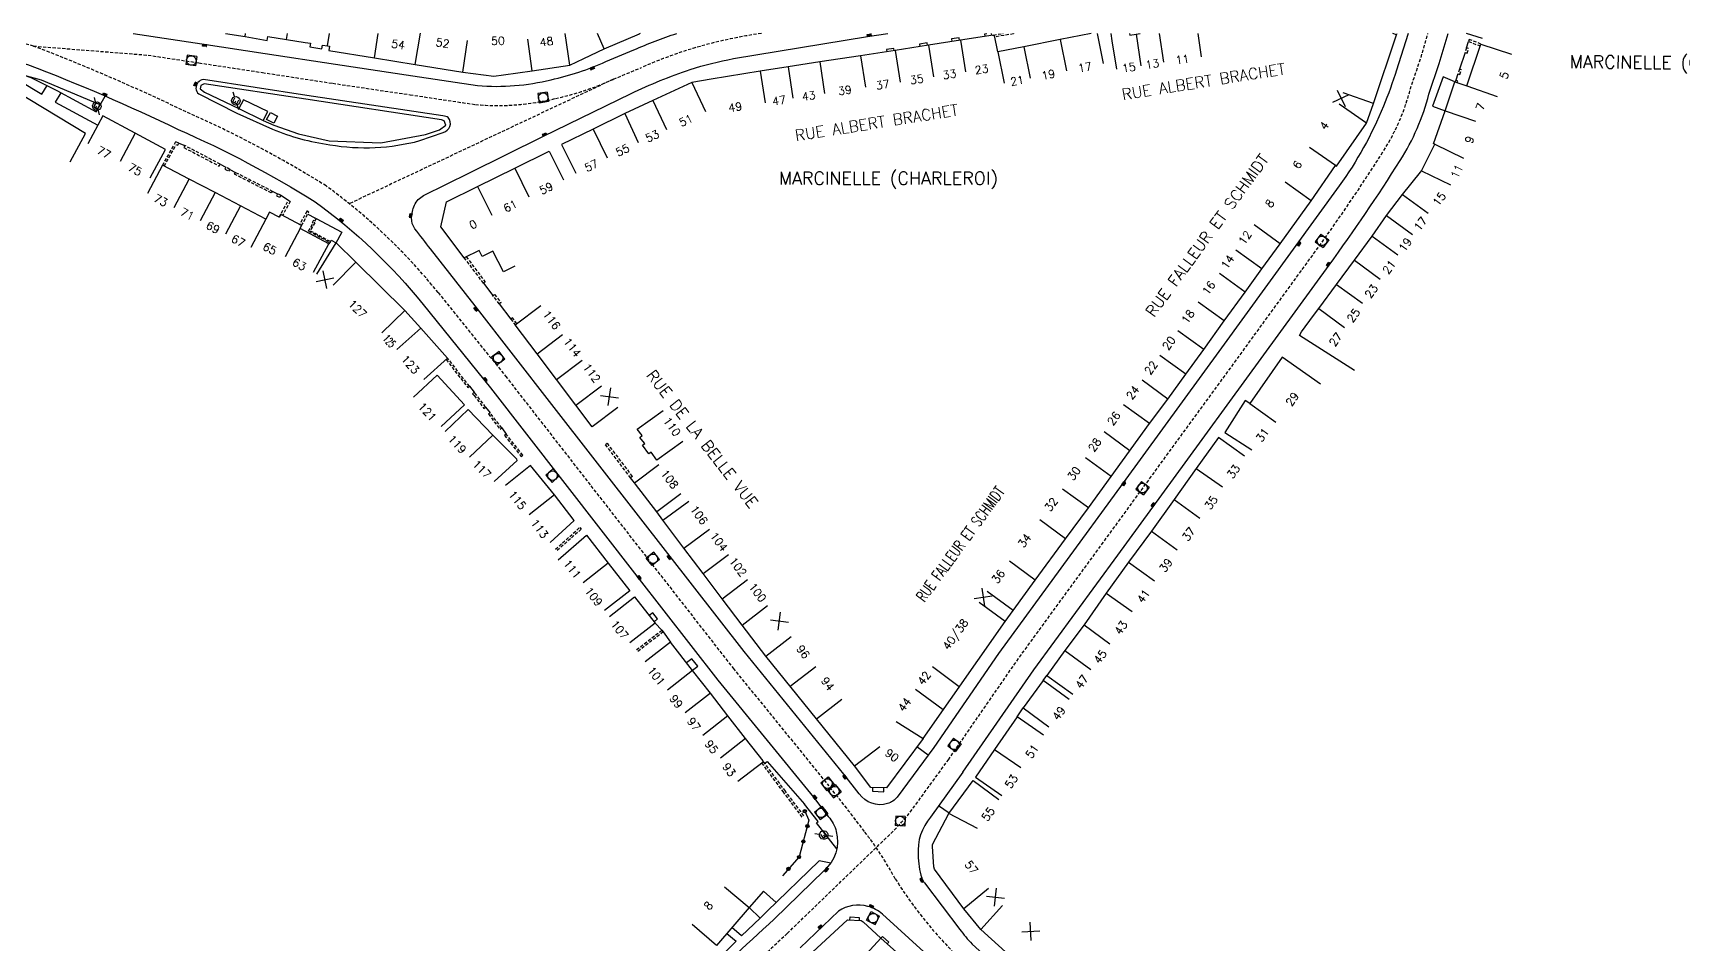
# Model space of a CAD drawing. Extents: x 154000 to 155000, y 119999 to 121001.
# Drawn here: x 154338.1 to 154595.8, y 120857.7 to 121000.1 of the extents above; entities that cross this region are included whole.
import ezdxf
from ezdxf.enums import TextEntityAlignment as Align

# ---------------------------------------------------------------- set-up
doc = ezdxf.new("R2010")
doc.units = 0
doc.header["$MEASUREMENT"] = 0
doc.linetypes.add('DASHED', pattern=[0.75, 0.5, -0.25])
doc.layers.get('0').update_dxf_attribs({"linetype": 'CONTINUOUS'})
for name, color, linetype in [('W0001', 6, 'DASHED'), ('W0008', 7, 'CONTINUOUS'), ('W0100', 7, 'CONTINUOUS'), ('W0112', 1, 'DASHED'), ('W0322', 7, 'CONTINUOUS'), ('W0334', 7, 'CONTINUOUS'), ('W0400', 7, 'CONTINUOUS'), ('W0420', 7, 'CONTINUOUS'), ('W0471', 7, 'CONTINUOUS'), ('W0980', 7, 'CONTINUOUS'), ('W0989', 7, 'CONTINUOUS'), ('W0991', 7, 'CONTINUOUS'), ('W1102', 7, 'CONTINUOUS')]:
    doc.layers.add(name, color=color, linetype=linetype)
doc.styles.get("Standard").update_dxf_attribs({"font": 'romans.shx'})

# ---------------------------------------------------------------- blocks, each defined once
blk = doc.blocks.new('t991o')
at = {"color": 0, "linetype": 'Continuous'}
for p, q in [((-1, 1), (1, -1)), ((-1, -1), (1, 1))]:
    blk.add_line(p, q, dxfattribs=at)
blk = doc.blocks.new('T400')
for p, q in [((-0.15, 0.3), (0.15, 0.3)), ((-0.15, -0.25), (-0.15, 0.3)), ((-0.15, 0.15), (0.15, 0.15)), ((-0.15, 0), (0.15, 0)), ((0.15, 0.3), (0.15, -0.25)), ((-0.15, -0.15), (0.15, -0.15)), ((-0.15, -0.25), (-0.15, -0.3)), ((-0.15, -0.3), (0.15, -0.3)), ((0.15, -0.3), (0.15, -0.25))]:
    blk.add_line(p, q)
blk = doc.blocks.new('T471')
for p, q in [((-0.333334, 0.333334), (-0.333334, -0.333334)), ((-0.333334, 0.333334), (0.333334, 0.333334)), ((-0.333334, 0), (0, 0)), ((0.500001, 0.500001), (1.000002, 1.000002)), ((-0.500001, -0.500001), (-1.000002, -1.000002)), ((-0.333334, -0.333334), (0.333334, -0.333334))]:
    blk.add_line(p, q)
blk.add_ellipse((0, 0), major_axis=(0.471405, 0.471405), ratio=1, start_param=5.4977871438, end_param=11.780972451)
blk = doc.blocks.new('T420')
for p, q in [((0.75, 0.75), (-0.75, 0.75)), ((-0.75, 0.75), (-0.75, -0.75)), ((0.75, 0.75), (0.75, -0.75)), ((0.75, -0.75), (-0.75, -0.75))]:
    blk.add_line(p, q)
blk.add_ellipse((0, 0), major_axis=(-0.53, 0.53), ratio=1, start_param=3.926991, end_param=10.210176)
blk = doc.blocks.new('t322o')
at = {"color": 0, "linetype": 'Continuous'}
for radius in [0.25, 0.15]:
    blk.add_circle((0, 0), radius, dxfattribs=at)

msp = doc.modelspace()

# ---------------------------------------------------------------- linework, layer by layer
at = {"layer": 'W0001'}
for points in [[(154329.21, 121000, -0.023913), (154338.19, 120998.03, -0.02068), (154362.04, 120987.74, -0.035646), (154383.89, 120976.18, -0.065884), (154401.39, 120959.51), (154411.91, 120946.45), (154434.79, 120917.04), (154447.46, 120900.79), (154462.38, 120882.44)], [(154338.19, 120998.03), (154356.1, 120996.61), (154364.04, 120995.4), (154373.95, 120993.89), (154384.93, 120992.21), (154397, 120990.42), (154407.21, 120988.89, 0.083941), (154419.72, 120989.84, 0.05261), (154428.77, 120992.85), (154433.13, 120994.67, -0.069253), (154451.87, 121000, -0.069253)], [(154462.38, 120882.44, -0.009682), (154467.96, 120875.3, -0.039868), (154472.79, 120867.86, 0.058769), (154482.74, 120855.53), (154491.23, 120847.78), (154505.38, 120834.94), (154514.6, 120826.87), (154523.87, 120818.65), (154539.21, 120805.09), (154546.54, 120798.55), (154555.11, 120790.85), (154570.74, 120775.61), (154584.84, 120761.84), (154600.86, 120746.39), (154610.91, 120736.76), (154633.9, 120715.48, 0.012006), (154665.33, 120686.89, 0.012006)], [(154455.91, 120859.33, 0.013572), (154443.17, 120846.72, 0.061944), (154431.57, 120831.13), (154419.77, 120810.97), (154409.88, 120793.82), (154396.17, 120769.9), (154383.69, 120747.71), (154371.95, 120726.77), (154359.05, 120703.71), (154345.78, 120681.44), (154334.81, 120663.11), (154324.69, 120646.21), (154319.7, 120637.93), (154311.95, 120625.3)]]:
    msp.add_lwpolyline(points, format="xyb", dxfattribs=at)
at = {"layer": 'W0001', "flags": 128}
for points in [[(154481.08, 120886.49), (154492.02, 120902.3), (154492.02, 120902.3), (154505.12, 120920.25), (154515.62, 120934.67), (154525.25, 120947.86), (154538.12, 120965.56, 0.016192), (154549.1, 120981.73, 0.079548), (154553.24, 120991.38), (154554.88, 120996.22), (154555.98, 121000)], [(154455.91, 120859.33), (154471.94, 120874.82, 0.043392), (154475.87, 120879.33), (154481.08, 120886.49)]]:
    msp.add_lwpolyline(points, format="xyb", dxfattribs=at)
msp.add_lwpolyline([(154428.77, 120992.85), (154387.53, 120973.39)], dxfattribs=at)
at = {"layer": 'W0008'}
for points in [[(154205.01, 121000, 0.007309), (154212.47, 120998.11, 0.064803), (154228.06, 120996.52), (154239.67, 120996.8, -0.001263), (154283.13, 120998.4, -0.032304), (154316.37, 120998.3, -0.056822), (154337.26, 120995.17, -0.020596), (154360.78, 120985.01, -0.035561), (154382.21, 120973.69, -0.065582), (154399.06, 120957.63), (154409.55, 120944.59), (154432.42, 120915.19), (154445.09, 120898.94), (154460, 120880.62)], [(154353.78, 121000), (154364.5, 120998.37), (154374.4, 120996.85), (154385.38, 120995.18), (154397.44, 120993.39), (154407.56, 120991.87, 0.083644), (154419.04, 120992.77, 0.053107), (154427.57, 120995.6), (154431.95, 120997.43, -0.024383), (154438.65, 121000, -0.024383)], [(154402.14, 120987.12), (154380.89, 120990.31), (154364.73, 120992.78, 0.398237), (154363.57, 120991.41, 0.247403), (154364.02, 120990.58), (154369.94, 120987.55), (154375.51, 120985.03, 0.062036), (154384.47, 120982.6, 0.106162), (154398.56, 120983.25), (154402.19, 120984.53, 0.55136), (154402.98, 120986.85, 0.120122), (154402.14, 120987.12)], [(154478.8, 120888.42), (154473.1, 120880.63, -0.136305), (154471.59, 120879.65, -0.331195), (154467.15, 120881.18), (154464.75, 120884.25)], [(154483.36, 120884.56), (154478.28, 120877.54, 0.191702), (154476.35, 120871.62, 0.069583), (154476.92, 120868.01, 0.105579), (154477.34, 120867.26), (154482.86, 120859.98, 0.04077), (154484.81, 120857.69), (154493.25, 120850), (154507.37, 120837.18), (154516.58, 120829.12), (154525.85, 120820.89), (154541.2, 120807.33), (154548.54, 120800.78), (154557.15, 120793.04), (154572.83, 120777.75), (154586.93, 120763.99), (154589.06, 120762.33, 0.134993), (154593.02, 120761.22, 0.20432), (154598.47, 120763.51)], [(154460, 120880.62), (154462.33, 120877.62, -0.118517), (154463.58, 120875.27, -0.286493), (154461.67, 120869.18), (154453.89, 120861.55)], [(154478.54, 120755.35), (154498.28, 120776.37), (154501.91, 120779.76, -0.037152), (154511.09, 120785.53, 0.077169), (154517.42, 120790.85), (154523.83, 120798.13, 0.130059), (154526.71, 120803.12, 0.133512), (154526.41, 120811.4), (154525.94, 120811.26, 0.119937), (154523.87, 120814.61), (154515.46, 120822.03), (154503.3, 120832.79), (154491.78, 120843.27), (154481.38, 120852.73), (154470.78, 120862.38, 0.106035), (154468.52, 120863.58, 0.226238), (154463.91, 120862.8), (154457.93, 120857.11)], [(154453.89, 120861.55, 0.032612), (154440.82, 120848.6, 0.049951), (154427.5, 120830.15), (154417.38, 120812.77), (154407.21, 120795.17), (154392.79, 120770.01), (154380.91, 120748.8), (154369.22, 120727.98), (154356.87, 120705.91), (154343.15, 120682.92), (154332.06, 120664.33, -0.011726), (154309.84, 120628.15)]]:
    msp.add_lwpolyline(points, format="xyb", dxfattribs=at)
at = {"layer": 'W0008', "flags": 128}
for points in [[(154464.75, 120884.25), (154449.18, 120903.41), (154433.05, 120924.12), (154419.14, 120942.02), (154407.16, 120957.42), (154400.21, 120966.32, -0.002665), (154397.77, 120969.47, -0.175697), (154397.24, 120971.17, -0.091449), (154397.69, 120973.14, -0.174205), (154399.13, 120974.67), (154406.28, 120978.21), (154417.72, 120983.88), (154431.52, 120990.6, -0.033639), (154440.75, 120994.35, -0.035488), (154447.51, 120996.06), (154468.43, 120999.5), (154471.6, 121000)], [(154552.89, 121000), (154552.85, 120999.86), (154551.07, 120994.28, -0.020592), (154549.02, 120988.61, -0.058241), (154542.12, 120976.17), (154523.72, 120950.86), (154508.37, 120929.78), (154488.92, 120903.11), (154478.8, 120888.42)], [(154483.36, 120884.56), (154494.44, 120900.53), (154507.54, 120918.48), (154518.04, 120932.9), (154527.68, 120946.1), (154540.55, 120963.8, 0.016192), (154551.63, 120980.12, 0.078685), (154556.12, 120990.53), (154557.75, 120995.32), (154559.11, 121000)]]:
    msp.add_lwpolyline(points, format="xyb", dxfattribs=at)
at = {"layer": 'W0100'}
for points in [[(154368.19, 121000), (154371.23, 120999.51), (154374.69, 120998.92), (154374.8, 120999.54), (154377.73, 120999.04), (154380.64, 120998.6), (154381.44, 120998.48), (154381.35, 120997.92), (154383.24, 120997.6), (154383.33, 120998.18), (154384.14, 120998.05), (154384.44, 120998), (154384.33, 120997.33), (154391.43, 120996.2), (154397.83, 120995.14), (154405.24, 120993.96), (154410.11, 120993.31), (154411.6, 120993.53), (154416.09, 120994.14), (154421.98, 120995.03), (154424.13, 120996.06), (154427.31, 120997.58), (154432.84, 120999.95), (154432.83, 121000)], [(154503.39, 121000), (154498.55, 120999.05), (154492.87, 120997.92), (154488.82, 120997.12), (154488.26, 120999.68), (154488.1, 120999.65), (154488.09, 120999.75), (154482.98, 120998.94), (154477.98, 120998.16), (154472.77, 120997.35), (154467.37, 120996.52), (154460.99, 120995.58), (154456.04, 120994.8), (154451.68, 120994.12), (154444.02, 120992.85), (154441, 120992.35), (154434.93, 120989.5), (154430.55, 120987.5), (154425.58, 120985.05), (154420.68, 120982.64), (154422.88, 120978.15)], [(154477.13, 120889.83), (154489.95, 120908.12), (154489.95, 120908.12), (154491.18, 120909.81), (154494.64, 120914.55), (154499.39, 120921.04), (154502.94, 120925.84), (154506.51, 120930.74), (154512.5, 120939.02), (154515.36, 120942.86), (154518.17, 120946.75), (154520.99, 120950.61), (154524.16, 120955.08), (154527.45, 120959.56), (154530.05, 120963.23), (154532.88, 120967.13), (154537.74, 120973.86), (154541.56, 120979.34), (154541.68, 120979.27), (154546.36, 120985.99), (154547.45, 120989.07), (154551.08, 120999.8), (154551.15, 121000)], [(154505.28, 120995.28), (154504.35, 121000)], [(154507.37, 120994.4), (154506.67, 120998.84), (154506.48, 121000)], [(154509.39, 121000), (154509.43, 120999.75), (154510.39, 120999.9), (154511.04, 121000)], [(154520.04, 121000), (154520.55, 120996.35)], [(154564.47, 120999.2), (154561.98, 121000)], [(154544.51, 120947.3), (154535.89, 120952.8), (154536.22, 120953.35), (154538.11, 120955.93), (154538.94, 120957.02), (154541.71, 120960.79), (154544.49, 120964.56), (154547.25, 120968.34), (154549.52, 120971.54), (154551.99, 120974.84), (154554.83, 120978.33), (154554.99, 120978.54), (154557.05, 120982.72), (154556.85, 120982.77), (154558.67, 120987.91), (154560.2, 120992.43), (154562.04, 120991.81), (154564.26, 120998.35), (154569, 120996.75)], [(154343.93, 120979.96), (154346.31, 120984.35), (154333.16, 120992.34), (154332.88, 120992.36), (154329.58, 120986.87), (154314.73, 120995.55), (154314.51, 120995.52), (154312.06, 120991.32)], [(154356.42, 120977.46), (154358.8, 120981.85), (154354.1, 120984.41), (154349.05, 120987.15), (154346.66, 120982.75)], [(154413.37, 120963.61), (154411.58, 120962.72), (154409.95, 120965.99), (154408.25, 120965.15), (154407.78, 120966.1), (154405.48, 120964.95), (154401.83, 120969.79), (154402.7, 120973.66), (154407.53, 120976.06), (154413.35, 120978.95), (154418.75, 120981.62), (154420.97, 120977.14)], [(154381.94, 120962.7), (154384.33, 120967.1), (154379.85, 120969.53), (154380.07, 120969.97), (154376.82, 120971.73), (154376.57, 120971.27), (154375.06, 120972.07), (154374.48, 120970.97), (154370.54, 120973.05), (154366.55, 120975.15), (154362.49, 120977.24), (154358.32, 120979.43), (154355.99, 120975)], [(154382.45, 120962.37), (154385.45, 120967.27), (154388.52, 120964.24), (154396.2, 120956.69), (154398.67, 120953.94), (154402.88, 120949.24), (154399.16, 120945.91)], [(154429.44, 120941.53), (154425.43, 120938.53), (154422.9, 120941.93), (154419.88, 120945.93), (154416.85, 120949.92), (154413.42, 120954.45), (154417.41, 120957.47)], [(154539.19, 120945.17), (154533.19, 120949.41), (154528.14, 120942.15), (154527.45, 120942.65), (154524.27, 120937.63), (154528.49, 120934.95)], [(154401.84, 120938.57), (154405.51, 120941.97), (154401.24, 120946.57), (154397.57, 120943.17)], [(154410.12, 120929.96), (154413.73, 120933.26), (154413.66, 120933.49), (154409.91, 120937.24), (154406.09, 120941.25), (154402.47, 120937.8)], [(154439.61, 120936.23), (154435.56, 120933.29), (154434.64, 120934.55), (154434.3, 120934.3), (154433.33, 120935.63), (154433.68, 120935.92), (154433.37, 120936.29), (154432.89, 120936.86), (154433.27, 120937.18), (154432.47, 120938.14), (154436.52, 120941.08)], [(154527.34, 120933.95), (154523.29, 120936.87), (154519.8, 120932.03), (154516.32, 120927.16), (154512.78, 120922.24), (154509.2, 120917.39), (154505.71, 120912.53), (154502.26, 120907.57), (154499.27, 120903.55), (154496.47, 120899.65), (154500.53, 120896.73)], [(154439.28, 120928.06), (154435.53, 120925.23), (154432.2, 120929.57), (154432.08, 120929.78), (154435.84, 120932.62)], [(154418.87, 120920.43), (154422.62, 120923.89), (154419.54, 120927.89), (154415.81, 120932.5), (154411.92, 120929.35)], [(154466.42, 120885.52), (154452.59, 120902.7), (154448.87, 120907.54), (154445.73, 120911.65), (154442.76, 120915.58), (154439.76, 120919.55), (154436.51, 120923.94), (154440.53, 120926.92)], [(154420.14, 120917.72), (154424.55, 120921.58), (154427.96, 120917.21), (154431.32, 120912.91), (154427.38, 120909.83)], [(154428.13, 120908.86), (154432.06, 120911.95), (154435.28, 120907.86), (154431.35, 120904.77)], [(154448.2, 120883.12), (154452.15, 120886.19), (154452.08, 120886.28), (154452.13, 120886.32), (154449.41, 120889.83), (154446.66, 120893.33), (154443.91, 120896.87), (154441.14, 120900.45), (154437.66, 120904.87), (154433.73, 120901.77)], [(154499.92, 120895.88), (154495.89, 120898.85), (154492.75, 120894.58), (154496.77, 120891.61)], [(154495.91, 120890.33), (154491.8, 120893.18), (154488.29, 120888.11), (154485.29, 120883.76), (154489.41, 120880.92)], [(154477.13, 120889.83), (154471.43, 120882.09), (154468.99, 120882.15), (154466.42, 120885.52)], [(154537.36, 120827.04), (154534.07, 120823.28), (154530.68, 120826.23), (154527.52, 120822.42), (154523.32, 120826.22), (154518.19, 120830.88), (154512.63, 120835.94), (154504.16, 120843.6), (154499.97, 120847.4), (154494.99, 120851.95), (154486.13, 120859.94), (154483.48, 120863.2), (154478.91, 120869.38), (154478.81, 120869.74), (154478.59, 120872.91), (154478.62, 120873.25), (154481.15, 120878.07), (154484.93, 120883.23), (154488.96, 120880.27)], [(154446.14, 120866.65), (154449.95, 120863.41), (154444.89, 120857.48), (154441.08, 120860.72)], [(154459.19, 120855.78), (154465.35, 120861.45), (154467.45, 120861.37), (154467.76, 120861.18), (154470.55, 120858.58), (154473.96, 120855.54), (154477.67, 120852.19), (154474.32, 120848.48)]]:
    msp.add_lwpolyline(points, dxfattribs=at)
at = {"layer": 'W0112'}
for points in [[(154432.96, 121000), (154432.84, 120999.95)], [(154488.09, 120999.75), (154489.61, 121000)], [(154491.24, 121000), (154491.25, 120999.94), (154488.31, 120999.45)], [(154564.26, 120998.35), (154562.42, 120999.05), (154562.31, 120998.74), (154564.15, 120998.04)], [(154560.53, 120992.32), (154560.62, 120992.56), (154560.31, 120992.68), (154560.22, 120992.44)], [(154358.61, 120979.27), (154360.52, 120982.64), (154360.74, 120982.53), (154360.88, 120982.83), (154360.39, 120983.06), (154358.32, 120979.43)], [(154376.56, 120971.28), (154378.01, 120973.92), (154378.3, 120973.76), (154377.1, 120971.57)], [(154380.07, 120969.97), (154381.18, 120972.07), (154380.92, 120972.21), (154380.89, 120972.22), (154379.77, 120970.13)], [(154384.15, 120967.2), (154384.29, 120967.42), (154381.15, 120969.09), (154381.86, 120970.37), (154381.76, 120970.44), (154382.15, 120971.17), (154382.33, 120971.08), (154382.02, 120970.49), (154382.12, 120970.42), (154381.43, 120969.17), (154384.57, 120967.49), (154384.33, 120967.1)], [(154405.78, 120965.1), (154408.74, 120961.16), (154408.48, 120960.97), (154405.48, 120964.95)], [(154413.69, 120954.65), (154413.01, 120955.57), (154412.74, 120955.37), (154413.42, 120954.45)], [(154402.64, 120949.02), (154406.02, 120944.66), (154406.28, 120944.86), (154402.88, 120949.24)], [(154419.71, 120919.38), (154423.5, 120922.77), (154423.72, 120922.52), (154419.93, 120919.14)], [(154432.39, 120903.7), (154436.35, 120906.75), (154436.56, 120906.48), (154432.6, 120903.42)], [(154452.15, 120886.19), (154455.46, 120881.73), (154458.47, 120877.72)], [(154451.89, 120885.99), (154455.2, 120881.53), (154458.21, 120877.52)]]:
    msp.add_lwpolyline(points, dxfattribs=at)
for points in [[(154561.77, 120997.03), (154562.08, 120996.93), (154562.32, 120997.65), (154562, 120997.75)], [(154560.65, 120993.7), (154560.96, 120993.59), (154561.21, 120994.3), (154560.89, 120994.41)], [(154361.85, 120982.47), (154361.7, 120982.17), (154367.21, 120979.28), (154367.36, 120979.57)], [(154368.24, 120979.1), (154368.08, 120978.81), (154368.72, 120978.47), (154368.88, 120978.76)], [(154375.49, 120975.36), (154375.34, 120975.07), (154369.61, 120978), (154369.76, 120978.29)], [(154376.3, 120974.94), (154376.17, 120974.63), (154376.72, 120974.39), (154376.85, 120974.7)], [(154410.95, 120957.72), (154409.95, 120959.02), (154410.21, 120959.22), (154411.21, 120957.92)], [(154407.02, 120943.92), (154406.78, 120943.69), (154407.04, 120943.41), (154408.54, 120941.41), (154408.81, 120941.61), (154407.29, 120943.63)], [(154409.51, 120940.71), (154409.25, 120940.51), (154411.06, 120938.14), (154411.33, 120938.34)], [(154412.04, 120937.38), (154411.78, 120937.18), (154414.34, 120933.88), (154414.6, 120934.08)], [(154431.73, 120930.74), (154431.46, 120930.54), (154427.51, 120935.76), (154427.77, 120935.96)]]:
    msp.add_lwpolyline(points, close=True, dxfattribs=at)
at = {"layer": 'W0322'}
msp.add_lwpolyline([(154458.65, 120878.44), (154459.31, 120877.04), (154457.78, 120871.32), (154455.16, 120868.36)], dxfattribs=at)
at = {"layer": 'W0334'}
for p, q in [((154561.77, 120997.03), (154560.89, 120994.41)), ((154560.65, 120993.7), (154560.31, 120992.68)), ((154376.85, 120974.7), (154378.01, 120973.92)), ((154491.8, 120893.18), (154492.75, 120894.58))]:
    msp.add_line(p, q, dxfattribs=at)
for points in [[(154486.84, 120999.55), (154486.78, 120999.94), (154487.1, 121000)], [(154487.74, 121000), (154487.79, 120999.7)], [(154472.59, 120997.33), (154472.54, 120997.67), (154471.4, 120997.51), (154471.46, 120997.15)], [(154477.81, 120998.14), (154477.76, 120998.52), (154476.57, 120998.32), (154476.63, 120997.95)], [(154482.81, 120998.91), (154482.74, 120999.31), (154481.56, 120999.15), (154481.62, 120998.73)], [(154562, 120997.75), (154562.31, 120998.74)], [(154314.45, 120995.52), (154315.22, 120996.96), (154322.52, 120996.56), (154329.29, 120995.63), (154332.84, 120994.81), (154337.76, 120993.14), (154341.82, 120991.09), (154347.99, 120987.73), (154349.39, 120990.22)], [(154332.44, 120993.54), (154332.49, 120993.69), (154335.26, 120992.51), (154335.96, 120992.67), (154339.51, 120990.53), (154340.31, 120991.85)], [(154348.63, 120988.86), (154339.43, 120992.7), (154337.17, 120993.34)], [(154374.09, 120986.41), (154374.8, 120987.79), (154370.99, 120989.63), (154370.28, 120988.25), (154374.09, 120986.41), (154375.75, 120985.64), (154379.59, 120984.3), (154384.39, 120983.24), (154392.42, 120982.92), (154399.44, 120984.22), (154401.61, 120984.93), (154402.57, 120985.65), (154402.33, 120986.34), (154401.9, 120986.51), (154380.75, 120989.74), (154364.84, 120992.11), (154364.33, 120991.86), (154364.25, 120991.33), (154364.9, 120990.82), (154370.28, 120988.25)], [(154560.2, 120992.43), (154558.34, 120993.2), (154556.7, 120988.61), (154558.66, 120987.89)], [(154342.46, 120990.74), (154341.57, 120989.26), (154348.23, 120985.64)], [(154360.88, 120982.83), (154361.85, 120982.47)], [(154367.36, 120979.57), (154368.24, 120979.1)], [(154368.88, 120978.76), (154369.76, 120978.29)], [(154375.49, 120975.36), (154376.3, 120974.94)], [(154381.02, 120971.77), (154382.15, 120971.17)], [(154382.33, 120971.08), (154386.37, 120968.95), (154385.35, 120967.12)], [(154384.59, 120967.48), (154384.7, 120967.7), (154385.45, 120967.27)], [(154408.48, 120960.97), (154409.95, 120959.02)], [(154410.95, 120957.72), (154412.74, 120955.37)], [(154406.28, 120944.86), (154407.02, 120943.92)], [(154408.81, 120941.61), (154409.51, 120940.71)], [(154411.33, 120938.34), (154412.04, 120937.38)], [(154432.08, 120929.78), (154431.46, 120930.54)], [(154436.51, 120923.94), (154435.53, 120925.23)], [(154435.12, 120908.07), (154435.66, 120908.5), (154434.9, 120909.47), (154434.35, 120909.04)], [(154435.28, 120907.86), (154436.35, 120906.75)], [(154436.56, 120906.48), (154437.66, 120904.87)], [(154441.12, 120900.47), (154441.94, 120901.12), (154440.99, 120902.28), (154440.2, 120901.65)], [(154495.89, 120898.85), (154496.47, 120899.65)], [(154477.91, 120887.2), (154476.15, 120888.49)], [(154469.23, 120882.15), (154469.22, 120881.58), (154470.98, 120881.49), (154470.99, 120882.1)], [(154463.66, 120872.59), (154460.48, 120876.61), (154460.75, 120876.83), (154458.6, 120879.55)], [(154481.19, 120878.12), (154479.55, 120879.28)], [(154462.71, 120870.33), (154460.89, 120870.68), (154452.75, 120862.79)], [(154454.2, 120864.2), (154452.21, 120865.94), (154449.95, 120863.41), (154451.68, 120861.75), (154448.75, 120858.95), (154447.28, 120860.28)], [(154465.71, 120861.43), (154465.73, 120861.93), (154467.17, 120861.82), (154467.16, 120861.38)], [(154446.47, 120859.33), (154447.93, 120858.12), (154444.05, 120854.22), (154442.94, 120855.23)], [(154471.54, 120857.7), (154471.79, 120857.98), (154470.79, 120858.86), (154470.55, 120858.59)]]:
    msp.add_lwpolyline(points, dxfattribs=at)
msp.add_lwpolyline([(154374.6, 120986.56), (154375.21, 120987.67), (154376.32, 120987.09), (154375.71, 120985.98)], close=True, dxfattribs=at)
at = {"layer": 'W0334', "flags": 128}
for points in [[(154452.36, 120885.9), (154452.78, 120886.21), (154458.6, 120879.55)], [(154452.75, 120862.79), (154451.68, 120861.75)]]:
    msp.add_lwpolyline(points, dxfattribs=at)
at = {"layer": 'W1102'}
for p, q in [((154371.23, 120999.51), (154371.31, 121000)), ((154377.73, 120999.04), (154377.87, 121000)), ((154384.14, 120998.05), (154384.44, 121000)), ((154391.43, 120996.2), (154392.04, 121000)), ((154397.83, 120995.14), (154398.63, 121000.07)), ((154421.96, 120995.02), (154421.23, 120999.97)), ((154427.31, 120997.58), (154426.27, 121000)), ((154510.39, 120999.9), (154511.15, 120994.95)), ((154513.98, 121000), (154514.7, 120995.53)), ((154551.08, 120999.8), (154550.48, 121000)), ((154405.24, 120993.96), (154405.96, 120998.91)), ((154416.09, 120994.14), (154415.42, 120999.09)), ((154472.77, 120997.35), (154473.54, 120992.41)), ((154477.98, 120998.16), (154478.74, 120993.22)), ((154482.98, 120998.94), (154483.76, 120994)), ((154488.82, 120997.12), (154489.8, 120992.21)), ((154492.87, 120997.92), (154493.83, 120993.02)), ((154498.55, 120999.05), (154499.52, 120994.14)), ((154456.04, 120994.8), (154456.81, 120989.86)), ((154460.99, 120995.58), (154461.71, 120990.64)), ((154467.37, 120996.52), (154468.11, 120991.58)), ((154441, 120992.35), (154443.13, 120987.82)), ((154451.68, 120994.12), (154452.45, 120989.18)), ((154434.93, 120989.5), (154437.05, 120984.97)), ((154547.45, 120989.07), (154542.74, 120990.74)), ((154562.04, 120991.81), (154566.77, 120990.17)), ((154430.55, 120987.5), (154432.62, 120982.95)), ((154546.36, 120985.99), (154542.11, 120988.95)), ((154558.67, 120987.91), (154563.39, 120986.28)), ((154354.1, 120984.41), (154351.71, 120980.01)), ((154425.58, 120985.05), (154427.79, 120980.56)), ((154541.56, 120979.34), (154537.46, 120982.2)), ((154557.05, 120982.72), (154561.53, 120980.52)), ((154413.35, 120978.95), (154415.57, 120974.47)), ((154360.16, 120972.81), (154362.49, 120977.24)), ((154537.74, 120973.86), (154533.68, 120976.78)), ((154554.99, 120978.54), (154559.48, 120976.34)), ((154366.55, 120975.15), (154364.25, 120970.71)), ((154407.53, 120976.06), (154409.76, 120971.58)), ((154551.99, 120974.84), (154556.03, 120971.9)), ((154370.54, 120973.05), (154368.21, 120968.62)), ((154549.52, 120971.54), (154553.56, 120968.6)), ((154374.48, 120970.97), (154372.15, 120966.55)), ((154379.85, 120969.53), (154377.5, 120965.11)), ((154532.88, 120967.13), (154528.84, 120970.07)), ((154530.05, 120963.23), (154525.96, 120966.11)), ((154547.25, 120968.34), (154551.29, 120965.39)), ((154388.52, 120964.24), (154385.02, 120960.68)), ((154544.49, 120964.56), (154548.52, 120961.6)), ((154527.45, 120959.56), (154523.4, 120962.49)), ((154541.71, 120960.79), (154545.74, 120957.83)), ((154396.2, 120956.69), (154392.59, 120953.23)), ((154524.16, 120955.08), (154520.08, 120957.98)), ((154538.94, 120957.02), (154542.96, 120954.06)), ((154398.67, 120953.94), (154394.95, 120950.61)), ((154520.99, 120950.61), (154516.93, 120953.53)), ((154416.85, 120949.92), (154420.84, 120952.94)), ((154419.88, 120945.93), (154423.87, 120948.94)), ((154518.17, 120946.75), (154514.12, 120949.68)), ((154515.36, 120942.86), (154511.32, 120945.82)), ((154422.9, 120941.93), (154426.89, 120944.94)), ((154512.5, 120939.02), (154508.44, 120941.95)), ((154528.14, 120942.15), (154532.2, 120939.25)), ((154509.44, 120934.79), (154505.4, 120937.74)), ((154409.91, 120937.24), (154406.29, 120933.79)), ((154506.51, 120930.74), (154502.47, 120933.68)), ((154519.8, 120932.03), (154523.87, 120929.12)), ((154419.54, 120927.89), (154415.61, 120924.79)), ((154502.94, 120925.84), (154498.91, 120928.8)), ((154516.32, 120927.16), (154520.37, 120924.23)), ((154439.76, 120919.55), (154443.76, 120922.55)), ((154499.39, 120921.04), (154495.35, 120923.99)), ((154512.78, 120922.24), (154516.82, 120919.29)), ((154427.96, 120917.21), (154424.02, 120914.14)), ((154442.76, 120915.58), (154446.75, 120918.59)), ((154494.64, 120914.55), (154490.61, 120917.5)), ((154509.2, 120917.39), (154513.26, 120914.47)), ((154445.73, 120911.65), (154449.71, 120914.67)), ((154491.18, 120909.81), (154487.14, 120912.76)), ((154505.71, 120912.53), (154509.79, 120909.65)), ((154448.87, 120907.54), (154452.83, 120910.59)), ((154489.95, 120908.12), (154485.91, 120911.06)), ((154502.26, 120907.57), (154506.27, 120904.59)), ((154452.59, 120902.7), (154456.55, 120905.75)), ((154499.27, 120903.55), (154503.31, 120900.6)), ((154441.14, 120900.45), (154437.2, 120897.38)), ((154456.38, 120897.99), (154460.37, 120901.05)), ((154482.79, 120897.9), (154478.59, 120901.02)), ((154443.91, 120896.87), (154439.96, 120893.8)), ((154480.27, 120894.31), (154475.97, 120897.48)), ((154460.49, 120892.89), (154464.45, 120895.94)), ((154446.66, 120893.33), (154442.72, 120890.26)), ((154449.41, 120889.83), (154445.48, 120886.74)), ((154488.29, 120888.11), (154492.41, 120885.27))]:
    msp.add_line(p, q, dxfattribs=at)
for points in [[(154472.9, 120892.49), (154477.13, 120889.83)], [(154485.63, 120875.72), (154481.15, 120878.07)], [(154487.37, 120866.35), (154483.48, 120863.2)], [(154489.52, 120863.7), (154486.13, 120859.94)], [(154467.15, 120854.92), (154470.55, 120858.58)]]:
    msp.add_lwpolyline(points, dxfattribs=at)
at = {"layer": 'W1102', "flags": 128}
msp.add_lwpolyline([(154466.42, 120885.52), (154470.39, 120888.56)], dxfattribs=at)

# ---------------------------------------------------------------- block references
at = {"layer": 'W0322'}
for p, rotation in [((154458.65, 120878.44), 295.672055656302), ((154459.07, 120876.12), 254.964901299685), ((154458.42, 120873.71), 254.964901299685), ((154457.76, 120871.3), 228.534623438712), ((154456.1, 120869.43), 228.534623438712)]:
    msp.add_blockref('t322o', p, dxfattribs=dict(at, rotation=rotation))
at = {"layer": 'W0400'}
for p, rotation in [((154468.74, 120999.73), 99.12497517791142), ((154364.93, 120998.14), 81.34416579775446), ((154425.46, 120994.57), 292.3552694786904), ((154363.47, 120992.07), 158.6462504437812), ((154349.35, 120990.45), 66.06463875459244), ((154418, 120984.21), 296.3880890918755), ((154397.1, 120971.54), 347.0757994885354), ((154386.26, 120970.84), 51.20281246587795), ((154535.8, 120967.11), 143.8869816821417), ((154540.41, 120963.89), 143.9727608496389), ((154407.28, 120956.94), 37.99681789298542), ((154408.74, 120945.92), 38.39333467330543), ((154508.46, 120929.64), 143.90307265646), ((154513.03, 120926.32), 143.8690032784851), ((154437.48, 120918.14), 37.86541477042643), ((154432.79, 120914.97), 37.98157396400942), ((154464.91, 120883.78), 217.959929340595), ((154460.22, 120880.61), 217.959929340595), ((154462.04, 120869.31), 324.821550646575), ((154476.91, 120867.63), 209.049423765903), ((154469.04, 120863.62), 242.01334986773), ((154461.04, 120860.37), 313.564517804351)]:
    msp.add_blockref('T400', p, dxfattribs=dict(at, rotation=rotation))
at = {"layer": 'W0420'}
for p, rotation in [((154362.85, 120995.77), 351.3441657977545), ((154417.8, 120989.98), 8.570420791534696), ((154539.43, 120967.58), 54.18440402338833), ((154410.76, 120949.25), 306.7558001680864), ((154419.25, 120930.9), 41.77924171588383), ((154511.4, 120928.95), 53.86900327848513), ((154434.93, 120917.89), 307.9815739640094), ((154482.03, 120888.82), 54.24440477071924), ((154462.19, 120882.76), 127.959929340595), ((154463.27, 120881.58), 127.959929340595), ((154461.2, 120878.19), 127.959929340595), ((154473.56, 120876.91), 357.03928760191), ((154469.32, 120861.74), 152.01334986773)]:
    msp.add_blockref('T420', p, dxfattribs=dict(at, rotation=rotation))
at = {"layer": 'W0471'}
for p, rotation in [((154348.09, 120988.64), 60.66106386176701), ((154369.8, 120989.47), 62.72747085076995), ((154461.61, 120874.73), 127.959929340595)]:
    msp.add_blockref('T471', p, dxfattribs=dict(at, rotation=rotation))
at = {"layer": 'W0991'}
for p, rotation in [((154542.42, 120989.85), 340.4687592043461), ((154383.73, 120961.52), 56.69328257451009), ((154428.16, 120943.23), 36.75653777297874), ((154486.52, 120911.91), 323.9194109184439), ((154454.69, 120908.17), 37.59160738148397), ((154488.45, 120865.03), 38.97716397323877), ((154493.94, 120859.67), 47.67831920567721)]:
    msp.add_blockref('t991o', p, dxfattribs=dict(at, rotation=rotation))

# ---------------------------------------------------------------- texts
at = {"layer": 'W0980'}
msp.add_text('MARCINELLE (CHARLEROI)', height=2, rotation=359.4761, dxfattribs=at).set_placement((154595.21, 120995.3), align=Align.MIDDLE)
msp.add_text('MARCINELLE (CHARLEROI)', height=2, dxfattribs=at).set_placement((154471.71, 120977.23), align=Align.MIDDLE)
at = {"layer": 'W0989'}
for s, rotation, p in [('RUE ALBERT BRACHET', 9.0821, (154520.92, 120992.48)), ('RUE ALBERT BRACHET', 9.0821, (154469.88, 120986.06)), ('RUE FALLEUR ET SCHMIDT', 53.9156, (154521.5, 120968.45)), ('RUE DE LA BELLE VUE', 307.9138, (154442.65, 120936.64))]:
    msp.add_text(s, height=1.75, rotation=rotation, dxfattribs=at).set_placement(p, align=Align.MIDDLE)
at = {"layer": 'W0989', "width": 0.7}
msp.add_text('RUE FALLEUR ET SCHMIDT', height=1.75, rotation=53.9156, dxfattribs=at).set_placement((154482.95, 120920.21), align=Align.MIDDLE)
at = {"layer": 'W0991'}
for s, rotation, p in [('54', 350.5932, (154395.16, 120998.28)), ('52', 350.9807, (154402.1, 120998.5)), ('50', 1.1143, (154410.73, 120998.84)), ('48', 8.5704, (154418.32, 120998.72)), ('23', 8.7962, (154486.27, 120994.39)), ('17', 11.1615, (154502.4, 120994.71)), ('15', 8.3405, (154509.26, 120994.68)), ('13', 9.1581, (154512.93, 120995.24)), ('11', 8.0053, (154517.63, 120995.94)), ('37', 8.774, (154470.83, 120991.99)), ('35', 8.8212, (154476.14, 120992.82)), ('33', 8.7962, (154481.25, 120993.61)), ('21', 11.271, (154491.82, 120992.62)), ('19', 11.1553, (154496.68, 120993.58)), ('5', 71.2812, (154567.88, 120993.46)), ('47', 8.8886, (154454.63, 120989.52)), ('43', 8.9512, (154459.26, 120990.25)), ('39', 8.3475, (154464.91, 120991.11)), ('51', 25.1279, (154440.09, 120986.4)), ('49', 8.2998, (154447.79, 120988.5)), ('7', 71.2812, (154564.17, 120988.55)), ('53', 24.557, (154434.84, 120983.96)), ('4', 55.4712, (154539.78, 120985.58)), ('77', 331.4926, (154349.19, 120981.38)), ('55', 26.2876, (154430.2, 120981.76)), ('9', 72.0814, (154562.46, 120983.4)), ('75', 331.5236, (154354.07, 120978.73)), ('57', 26.1422, (154425.33, 120979.36)), ('6', 55.1195, (154535.57, 120979.49)), ('11', 63.8187, (154560.5, 120978.43)), ('59', 26.3228, (154418.27, 120975.8)), ('73', 332.2707, (154358.08, 120973.91)), ('61', 26.3689, (154412.66, 120973.02)), ('8', 54.1864, (154531.26, 120973.43)), ('15', 52.1457, (154557.75, 120974.12)), ('71', 332.8002, (154362.2, 120971.76)), ('17', 53.2462, (154554.8, 120970.25)), ('69', 332.1875, (154366.23, 120969.67)), ('0', 26.3689, (154406.85, 120970.14)), ('12', 53.9738, (154527.4, 120968.09)), ('67', 332.2408, (154370.18, 120967.59)), ('65', 332.1875, (154375.11, 120966.37)), ('19', 54.6524, (154552.43, 120966.99)), ('63', 331.4977, (154379.72, 120963.91)), ('14', 54.7301, (154524.68, 120964.3)), ('21', 53.9056, (154549.91, 120963.49)), ('16', 53.6737, (154521.74, 120960.23)), ('23', 53.5456, (154547.13, 120959.71)), ('127', 315.4486, (154388.8, 120956.95)), ('116', 307.1219, (154419.12, 120955.21)), ('18', 54.6788, (154518.5, 120955.75)), ('25', 53.5456, (154544.35, 120955.94)), ('27', 53.5456, (154541.56, 120952.18)), ('114', 307.1544, (154422.35, 120950.94)), ('20', 53.8619, (154515.52, 120951.6)), ('123', 311.8359, (154397.05, 120948.26)), ('112', 307.0242, (154425.38, 120946.94)), ('22', 54.0868, (154512.72, 120947.75)), ('24', 53.3823, (154509.88, 120943.88)), ('29', 54.4497, (154534.78, 120942.85)), ('121', 312.8349, (154399.71, 120940.87)), ('26', 54.131, (154506.92, 120939.84)), ('110', 305.9546, (154437.92, 120938.55)), ('31', 54.4497, (154530.14, 120937.25)), ('119', 313.6325, (154404.38, 120935.8)), ('28', 54.131, (154503.93, 120935.71)), ('117', 314.9663, (154408.21, 120931.88)), ('33', 54.2444, (154525.61, 120931.54)), ('108', 307.0101, (154437.56, 120930.34)), ('30', 53.9147, (154500.69, 120931.24)), ('115', 308.9596, (154413.77, 120927.07)), ('35', 54.4491, (154522.12, 120926.68)), ('106', 306.5102, (154442.14, 120924.73)), ('32', 53.5196, (154497.13, 120926.39)), ('113', 306.8044, (154417.24, 120922.61)), ('37', 54.2567, (154518.6, 120921.76)), ('104', 307.0523, (154445.25, 120920.57)), ('34', 53.8229, (154492.98, 120920.74)), ('111', 307.9738, (154422.34, 120916.29)), ('102', 307.1171, (154448.23, 120916.63)), ('39', 53.6267, (154515.04, 120916.88)), ('36', 53.8427, (154488.87, 120915.13)), ('109', 307.9738, (154425.7, 120911.98)), ('100', 307.3062, (154451.27, 120912.63)), ('41', 54.2633, (154511.53, 120912.06)), ('107', 308.2018, (154429.74, 120906.81)), ('40/38', 53.9513, (154482.25, 120906.04)), ('43', 55.135, (154508.03, 120907.12)), ('96', 307.5293, (154458.4, 120903.35)), ('45', 53.4034, (154504.79, 120902.59)), ('101', 308.2584, (154435.47, 120899.57)), ('94', 307.4726, (154462.23, 120898.36)), ('42', 53.3964, (154477.28, 120899.25)), ('47', 54.2715, (154501.92, 120898.67)), ('99', 307.6602, (154438.58, 120895.59)), ('44', 53.741, (154474.23, 120895.11)), ('49', 53.6456, (154498.34, 120893.75)), ('97', 307.9033, (154441.34, 120892.03)), ('95', 308.1415, (154444.1, 120888.5)), ('90', 323.6119, (154472.27, 120887.17)), ('51', 55.2947, (154494.16, 120887.8)), ('93', 306.9454, (154446.84, 120884.93)), ('53', 55.4658, (154490.91, 120883.1)), ('55', 53.7743, (154487.3, 120878)), ('57', 308.9772, (154484.69, 120869.66)), ('8', 49.5427, (154443.61, 120863.69))]:
    msp.add_text(s, height=1.25, rotation=rotation, dxfattribs=at).set_placement(p, align=Align.MIDDLE)
at = {"layer": 'W0991', "width": 0.6}
msp.add_text('125', height=1.25, rotation=312.0559, dxfattribs=at).set_placement((154393.77, 120951.92), align=Align.MIDDLE)

doc.saveas('drawing.dxf')
